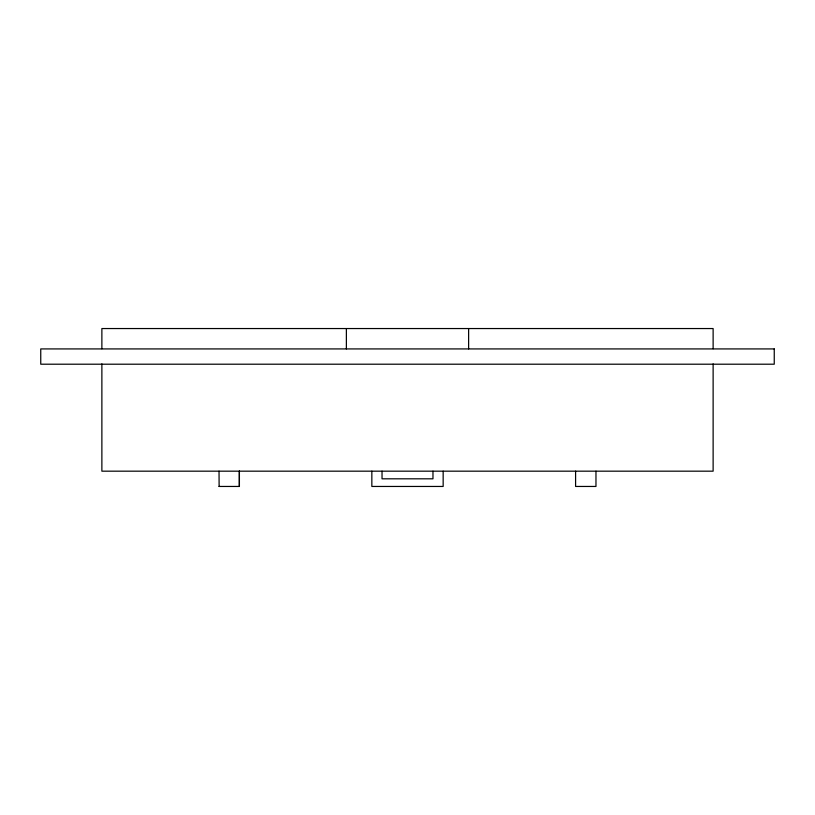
<?xml version="1.0" encoding="UTF-8"?>
<svg xmlns="http://www.w3.org/2000/svg" width="815" height="815" viewBox="0 0 815 815"><rect width="100%" height="100%" fill="white"/><g stroke="black" fill="none" stroke-linecap="round" stroke-linejoin="round"><path stroke-width="1.22" d="M219.031 486.453L239.406 486.453L239.406 471.172M713.125 348.738L713.125 328.547L101.875 328.547L101.875 348.738M713.125 363.887L713.125 471.172L101.875 471.172L101.875 363.887M595.969 471.172L595.969 486.453L575.594 486.453L575.594 471.172M468.625 328.547L468.625 348.922M443.156 471.172L443.156 486.453L371.844 486.453L371.844 471.172M432.969 471.172L432.969 478.812L382.031 478.812L382.031 471.172M346.375 328.547L346.375 348.922M239.315 471.172L239.315 486.453M219.031 471.172L219.123 486.453M774.25 348.922L40.75 348.922L40.75 364.203L774.25 364.203L774.25 348.922"/></g></svg>
